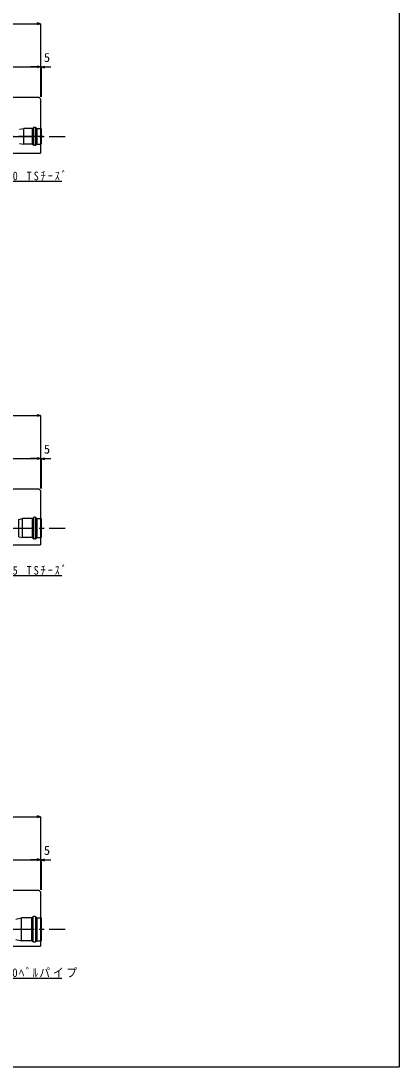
# Model space of a CAD drawing. Units: millimetres, scale not verified. Extents: x -12891 to 18691, y -8159 to 11077.
# Drawn here: x 15628 to 18691, y -8159 to 318 of the extents above; entities that cross this region are included whole.
import ezdxf
from ezdxf.enums import TextEntityAlignment as Align

# ---------------------------------------------------------------- set-up
doc = ezdxf.new("R2010")
doc.units = ezdxf.units.MM
doc.header["$LTSCALE"] = 40
doc.linetypes.add('CHAIN1', pattern=[8, 5, -1, 1, -1])
doc.linetypes.add('CHAIN2', pattern=[12, 9, -1, 1, -1])
for name, color, linetype in [('1-0', 7, 'Continuous'), ('1-1_製品図', 3, 'Continuous'), ('1-6', 4, 'Continuous'), ('1-C_加工管', 5, 'Continuous'), ('1-D', 3, 'Continuous'), ('1-F', 7, 'Continuous')]:
    doc.layers.add(name, color=color, linetype=linetype)
doc.styles.add('ＭＳ ゴシック', font='')
doc.styles.get('ＭＳ ゴシック').set_extended_font_data('MS Gothic')

msp = doc.modelspace()

# ---------------------------------------------------------------- linework, layer by layer
at = {"layer": '1-1_製品図'}
for p, q in [((15785.97, -312.95), (15785.97, -752.95)), ((10295.97, -752.95), (15785.97, -752.95)), ((15785.97, -3487.14), (15785.97, -3927.14)), ((10295.97, -3927.14), (15785.97, -3927.14)), ((15785.97, -6738.75), (15785.97, -7178.75)), ((10295.97, -7178.75), (15785.97, -7178.75))]:
    msp.add_line(p, q, dxfattribs=at)
at = {"layer": '1-1_製品図', "color": 7, "linetype": 'CHAIN2'}
for p, q in [((10095.97, -616.95), (15985.97, -616.95)), ((10095.97, -3791.14), (15985.97, -3791.14)), ((10095.97, -7042.75), (15985.97, -7042.75))]:
    msp.add_line(p, q, dxfattribs=at)
at = {"layer": '1-1_製品図'}
for points in [[(15785.97, -312.95), (15775.97, -302.95), (10305.97, -302.95)], [(15785.97, -3487.14), (15775.97, -3477.14), (10305.97, -3477.14)], [(15785.97, -6738.75), (15775.97, -6728.75), (10305.97, -6728.75)]]:
    msp.add_lwpolyline(points, dxfattribs=at)
at = {"layer": '1-6'}
for p, q in [((10295.97, 294.45), (15785.97, 294.45)), ((15785.97, 294.45), (15758.92, 301.7)), ((15785.97, 294.45), (15758.92, 287.2)), ((15785.97, 294.45), (15785.97, -54.6)), ((15103.47, -54.6), (15785.97, -54.6)), ((15785.97, -54.6), (15705.97, -54.6)), ((15785.97, -54.6), (15758.92, -47.36)), ((15785.97, -54.6), (15758.92, -47.36)), ((15785.97, -54.6), (15758.92, -61.85)), ((15785.97, -54.6), (15758.92, -61.85)), ((15785.97, -54.6), (15785.97, -296.25)), ((15785.97, -54.6), (15790.97, -54.6)), ((15785.97, -54.6), (15785.97, -296.25)), ((15790.97, -54.6), (15818.01, -47.36)), ((15790.97, -54.6), (15870.97, -54.6)), ((15790.97, -54.6), (15818.01, -61.85)), ((15790.97, -54.6), (15790.97, -296.25)), ((10295.97, -2879.74), (15785.97, -2879.74)), ((15785.97, -2879.74), (15758.92, -2872.5)), ((15785.97, -2879.74), (15758.92, -2886.99)), ((15785.97, -2879.74), (15785.97, -3228.8)), ((15785.97, -3228.8), (15758.92, -3221.55)), ((15785.97, -3228.8), (15758.92, -3221.55)), ((15790.97, -3228.8), (15818.01, -3221.55)), ((15103.47, -3228.8), (15785.97, -3228.8)), ((15785.97, -3228.8), (15705.97, -3228.8)), ((15785.97, -3228.8), (15758.92, -3236.04)), ((15785.97, -3228.8), (15758.92, -3236.04)), ((15785.97, -3228.8), (15785.97, -3470.44)), ((15785.97, -3228.8), (15790.97, -3228.8)), ((15785.97, -3228.8), (15785.97, -3470.44)), ((15790.97, -3228.8), (15870.97, -3228.8)), ((15790.97, -3228.8), (15818.01, -3236.04)), ((15790.97, -3228.8), (15790.97, -3470.44)), ((10295.97, -6131.36), (15785.97, -6131.36)), ((15785.97, -6131.36), (15758.92, -6124.11)), ((15785.97, -6131.36), (15758.92, -6138.6)), ((15785.97, -6131.36), (15785.97, -6480.41)), ((15103.47, -6480.41), (15785.97, -6480.41)), ((15785.97, -6480.41), (15705.97, -6480.41)), ((15785.97, -6480.41), (15758.92, -6473.16)), ((15785.97, -6480.41), (15758.92, -6473.16)), ((15785.97, -6480.41), (15758.92, -6487.66)), ((15785.97, -6480.41), (15758.92, -6487.66)), ((15785.97, -6480.41), (15785.97, -6722.05)), ((15785.97, -6480.41), (15790.97, -6480.41)), ((15785.97, -6480.41), (15785.97, -6722.05)), ((15790.97, -6480.41), (15818.01, -6473.16)), ((15790.97, -6480.41), (15870.97, -6480.41)), ((15790.97, -6480.41), (15818.01, -6487.66)), ((15790.97, -6480.41), (15790.97, -6722.05))]:
    msp.add_line(p, q, dxfattribs=at)
at = {"layer": '1-C_加工管'}
for p, q in [((15615.97, -559.95), (15650.97, -552.95)), ((15650.97, -680.95), (15650.97, -552.95)), ((15716.91, -552.95), (15650.97, -552.95)), ((15720.97, -681.81), (15720.97, -552.95)), ((15726.81, -547.27), (15723.88, -550.12)), ((15729.72, -545.31), (15729.72, -689.45)), ((15743.16, -544.45), (15733.78, -544.45)), ((15747.22, -688.59), (15747.22, -545.31)), ((15753.06, -550.12), (15750.13, -547.27)), ((15755.97, -552.95), (15755.97, -680.95)), ((15760.03, -552.95), (15790.97, -552.95)), ((15790.97, -552.95), (15790.97, -680.95)), ((15615.97, -673.95), (15650.97, -680.95)), ((15716.91, -680.95), (15650.97, -680.95)), ((15726.81, -686.62), (15723.88, -683.77)), ((15743.16, -689.45), (15733.78, -689.45)), ((15753.06, -683.77), (15750.13, -686.62)), ((15760.03, -680.95), (15790.97, -680.95)), ((15716.58, -3713.64), (15640.97, -3713.64)), ((15720.97, -3869.65), (15720.97, -3712.63)), ((15726.75, -3707.37), (15723.94, -3710.41)), ((15729.72, -3705.15), (15729.72, -3877.13)), ((15742.83, -3704.14), (15734.1, -3704.14)), ((15747.22, -3877.13), (15747.22, -3705.15)), ((15753, -3710.41), (15750.19, -3707.36)), ((15755.97, -3713.64), (15755.97, -3868.64)), ((15760.35, -3713.64), (15790.97, -3713.64)), ((15790.97, -3713.64), (15790.97, -3868.64)), ((15716.58, -3868.64), (15640.97, -3868.64)), ((15726.75, -3874.91), (15723.94, -3871.87)), ((15742.83, -3878.14), (15734.1, -3878.14)), ((15753, -3871.87), (15750.19, -3874.91)), ((15760.35, -3868.64), (15790.97, -3868.64)), ((15585.97, -6960.25), (15630.97, -6950.25)), ((15630.97, -7135.25), (15630.97, -6950.25)), ((15711.83, -6950.25), (15630.97, -6950.25)), ((15715.97, -7136.15), (15715.97, -6949.35)), ((15723.04, -6943.18), (15718.9, -6947.32)), ((15725.97, -7144.35), (15725.97, -6941.15)), ((15741.83, -6940.25), (15730.11, -6940.25)), ((15745.97, -6941.15), (15745.97, -7144.35)), ((15753.04, -6947.32), (15748.9, -6943.18)), ((15755.97, -6950.25), (15755.97, -7135.25)), ((15760.11, -6950.25), (15790.97, -6950.25)), ((15790.97, -6950.25), (15790.97, -7135.25)), ((15585.97, -7125.25), (15630.97, -7135.25)), ((15711.83, -7135.25), (15630.97, -7135.25)), ((15718.9, -7138.18), (15723.04, -7142.32)), ((15730.11, -7145.25), (15741.83, -7145.25)), ((15748.9, -7142.32), (15753.04, -7138.18)), ((15760.11, -7135.25), (15790.97, -7135.25))]:
    msp.add_line(p, q, dxfattribs=at)
at = {"layer": '1-C_加工管', "color": 7, "linetype": 'CHAIN1'}
msp.add_line((15808.19, -616.95), (15407.57, -616.95), dxfattribs=at)
at = {"layer": '1-C_加工管'}
for points in [[(15610.97, -3861.14), (15610.97, -3721.14), (15640.97, -3713.64)], [(15610.97, -3861.14), (15640.97, -3868.64), (15640.97, -3713.64)]]:
    msp.add_lwpolyline(points, dxfattribs=at)
for centre, start, end in [((15716.91, -542.95), 270, 314.16992), ((15733.78, -554.45), 90, 134.16992), ((15743.16, -554.45), 45.83008, 90), ((15760.03, -542.95), 225.83058, 270), ((15716.91, -690.95), 45.83008, 90), ((15733.78, -679.45), 225.83008, 270), ((15743.16, -679.45), 270, 314.16992), ((15760.03, -690.95), 90, 134.16942), ((15716.58, -3703.64), 270, 317.35373), ((15734.1, -3714.14), 90, 137.35373), ((15742.83, -3714.14), 42.647, 90), ((15760.35, -3703.64), 222.64627, 270), ((15716.58, -3878.64), 42.64626, 90), ((15734.1, -3868.14), 222.64627, 270), ((15742.83, -3868.14), 270, 317.353), ((15760.35, -3878.64), 90, 137.35373), ((15711.83, -6940.25), 270, 315), ((15730.11, -6950.25), 90, 135), ((15741.83, -6950.25), 45, 90), ((15760.11, -6940.25), 225.0005, 270), ((15711.83, -7145.25), 44.99976, 90), ((15730.11, -7135.25), 225, 270), ((15741.83, -7135.25), 270, 315), ((15760.11, -7145.25), 90, 135)]:
    msp.add_arc(centre, 10, start, end, dxfattribs=at)
at = {"layer": '1-D', "color": 7}
for p, q in [((15279.44, -980.39), (15958.45, -980.39)), ((15279.44, -4176.61), (15958.45, -4176.61)), ((15279.44, -7437.84), (15958.45, -7437.84))]:
    msp.add_line(p, q, dxfattribs=at)
at = {"layer": '1-F'}
msp.add_lwpolyline([(18690.52, -8159.45), (7410.52, -8159.45), (7410.52, 8040.55), (18690.52, 8040.55)], close=True, dxfattribs=at)

# ---------------------------------------------------------------- texts
at = {"layer": '1-0', "char_height": 70.38, "attachment_point": 7, "style": 'ＭＳ ゴシック'}
for s, insert in [('\\T1.39;\\W0.85;100\\~TSﾁｰｽﾞ', (15448.09, -976)), ('\\T1.39;\\W0.85;125\\~TSﾁｰｽﾞ', (15448.09, -4172.22)), ('\\T1.27;\\W0.9;150ﾍﾞﾙパイプ', (15448.09, -7433.45))]:
    msp.add_mtext(s, dxfattribs=dict(at, insert=insert))
at = {"layer": '1-6', "style": 'ＭＳ ゴシック'}
for p in [(15813.74, -36.05), (15813.74, -3210.25), (15813.74, -6461.86)]:
    msp.add_text('5', height=73.31, dxfattribs=at).set_placement(p, align=Align.BOTTOM_LEFT)

doc.saveas('drawing.dxf')
